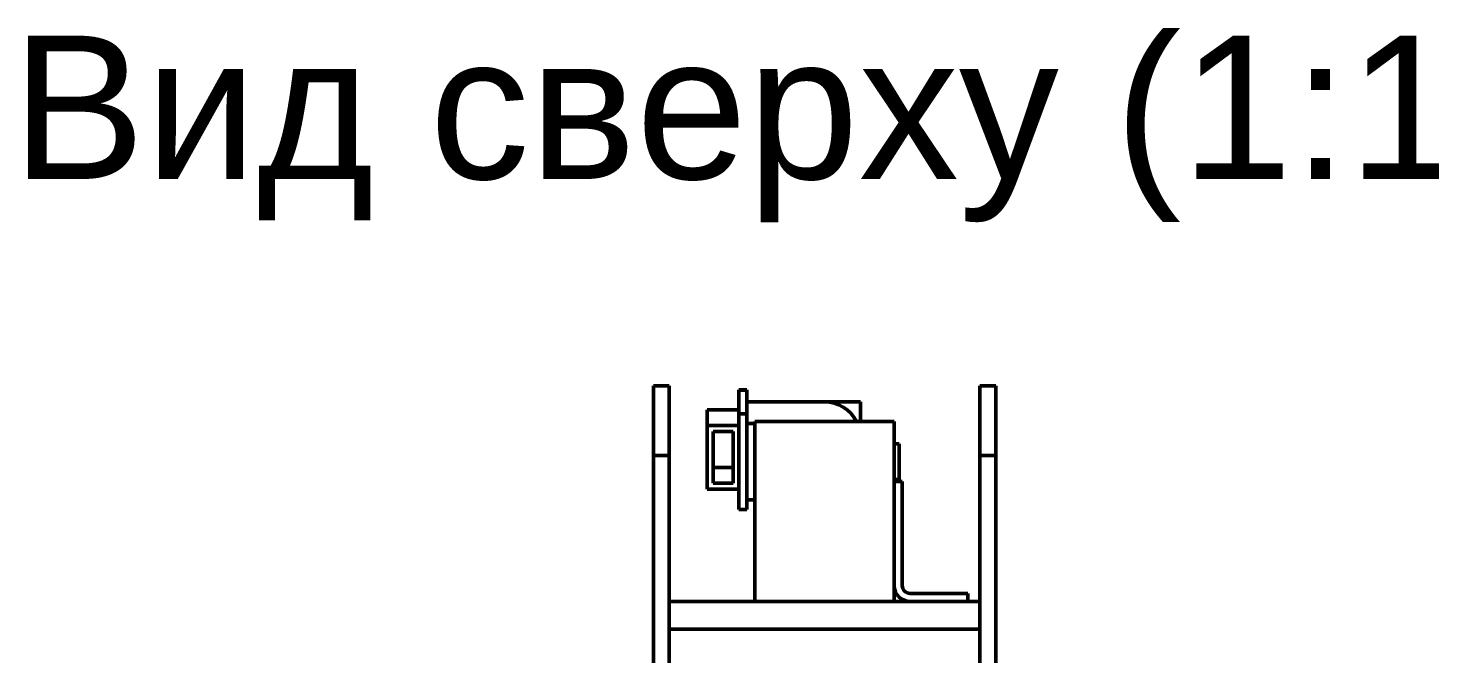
# Model space of a CAD drawing. Header units: millimetres. Extents: x 200 to 4150, y 50 to 2967.
# Drawn here: x 405.4 to 757.5, y 2042.7 to 2199.9 of the extents above; entities that cross this region are included whole.
import ezdxf
from ezdxf.enums import TextEntityAlignment as Align

# ---------------------------------------------------------------- set-up
doc = ezdxf.new("R2010")
doc.units = ezdxf.units.MM
doc.header["$LTSCALE"] = 10
doc.layers.add('КОНТУР', color=7, linetype='Continuous', lineweight=50)
doc.layers.add('ТЕКСТ', color=7, linetype='Continuous', lineweight=25)
doc.styles.add('GOST', font='arial.ttf')

msp = doc.modelspace()

# ---------------------------------------------------------------- linework, layer by layer
at = {"layer": 'КОНТУР'}
for p, q in [((562.49, 2110), (566.49, 2110)), ((562.49, 2110), (562.49, 2092.51)), ((566.49, 2110), (566.49, 2092.51)), ((585.99, 2109), (583.99, 2109)), ((644.49, 2110), (648.49, 2110)), ((644.49, 2110), (644.49, 2092.51)), ((648.49, 2110), (648.49, 2092.51)), ((583.99, 2102.97), (583.99, 2108.97)), ((583.99, 2108.97), (585.99, 2108.97)), ((585.99, 2102.97), (585.99, 2108.97)), ((614.49, 2106), (585.99, 2106)), ((614.49, 2101.11), (614.49, 2106)), ((575.99, 2100.07), (575.99, 2104.03)), ((583.99, 2104.03), (575.99, 2104.03)), ((583.99, 2102.97), (585.99, 2102.97)), ((583.99, 2100.07), (575.99, 2100.07)), ((575.99, 2084.11), (575.99, 2100.07)), ((577.49, 2085.6), (577.49, 2098.57)), ((577.49, 2098.57), (582.49, 2098.57)), ((582.49, 2085.6), (582.49, 2098.57)), ((587.99, 2100.6), (585.99, 2100.6)), ((622.99, 2101.11), (587.99, 2101.11)), ((587.99, 2101.11), (587.99, 2055.89)), ((622.99, 2101.11), (622.99, 2055.89)), ((624.19, 2095.5), (622.99, 2095.5)), ((562.49, 2033.05), (562.49, 2092.51)), ((566.49, 2092.51), (562.49, 2092.51)), ((566.49, 2032.97), (566.49, 2092.51)), ((644.49, 2018.08), (644.49, 2092.51)), ((648.49, 2092.51), (644.49, 2092.51)), ((648.49, 2018.08), (648.49, 2092.51)), ((577.49, 2089.56), (582.49, 2089.56)), ((577.49, 2085.6), (582.49, 2085.6)), ((624.19, 2086.5), (622.99, 2086.5)), ((622.99, 2059.89), (622.99, 2086)), ((622.99, 2086), (624.99, 2086)), ((624.99, 2086), (624.99, 2059.89)), ((583.99, 2084.11), (575.99, 2084.11)), ((587.99, 2081.4), (585.99, 2081.4)), ((585.99, 2079), (583.99, 2079)), ((626.99, 2057.89), (641.49, 2057.89)), ((641.49, 2057.89), (641.49, 2055.89)), ((644.49, 2055.89), (566.49, 2055.89)), ((622.99, 2055.89), (587.99, 2055.89)), ((641.49, 2055.89), (626.99, 2055.89)), ((644.49, 2048.89), (566.49, 2048.89))]:
    msp.add_line(p, q, dxfattribs=at)
for points in [[(583.99, 2108.97), (583.99, 2108.98), (583.99, 2108.98), (583.99, 2108.98), (583.99, 2108.99), (583.99, 2108.99), (583.99, 2108.99), (583.99, 2109), (583.99, 2109)], [(585.99, 2108.97), (585.99, 2108.98), (585.99, 2108.98), (585.99, 2108.98), (585.99, 2108.99), (585.99, 2108.99), (585.99, 2108.99), (585.99, 2109), (585.99, 2109)], [(583.99, 2079), (583.99, 2079.83), (583.99, 2080.65), (583.99, 2081.48), (583.99, 2082.31), (583.99, 2083.13), (583.99, 2083.96), (583.99, 2084.79), (583.99, 2085.61), (583.99, 2086.44), (583.99, 2087.27), (583.99, 2088.09), (583.99, 2088.92), (583.99, 2089.75), (583.99, 2090.57), (583.99, 2091.4), (583.99, 2092.23), (583.99, 2093.05), (583.99, 2093.88), (583.99, 2094.71), (583.99, 2095.53), (583.99, 2096.36), (583.99, 2097.19), (583.99, 2098.01), (583.99, 2098.84), (583.99, 2099.67), (583.99, 2100.49), (583.99, 2101.32), (583.99, 2102.15), (583.99, 2102.97)], [(585.99, 2079), (585.99, 2079.83), (585.99, 2080.65), (585.99, 2081.48), (585.99, 2082.31), (585.99, 2083.13), (585.99, 2083.96), (585.99, 2084.79), (585.99, 2085.61), (585.99, 2086.44), (585.99, 2087.27), (585.99, 2088.09), (585.99, 2088.92), (585.99, 2089.75), (585.99, 2090.57), (585.99, 2091.4), (585.99, 2092.23), (585.99, 2093.05), (585.99, 2093.88), (585.99, 2094.71), (585.99, 2095.53), (585.99, 2096.36), (585.99, 2097.19), (585.99, 2098.01), (585.99, 2098.84), (585.99, 2099.67), (585.99, 2100.49), (585.99, 2101.32), (585.99, 2102.15), (585.99, 2102.97)], [(624.19, 2086.5), (624.19, 2087.32), (624.19, 2088.14), (624.19, 2088.95), (624.19, 2089.77), (624.19, 2090.59), (624.19, 2091.41), (624.19, 2092.23), (624.19, 2093.05), (624.19, 2093.86), (624.19, 2094.68), (624.19, 2095.5)]]:
    msp.add_lwpolyline(points, dxfattribs=at)
for centre, radius, start, end in [((605.49, 2097), 9, 27.1865, 90), ((626.99, 2059.89), 4, 180, 270), ((626.99, 2059.89), 2, 180, 270)]:
    msp.add_arc(centre, radius, start, end, dxfattribs=at)

# ---------------------------------------------------------------- texts
at = {"layer": 'ТЕКСТ', "style": 'GOST'}
msp.add_text('Вид сверху (1:10)', height=36, dxfattribs=at).set_placement((605.49, 2180), align=Align.MIDDLE_CENTER)

doc.saveas('drawing.dxf')
